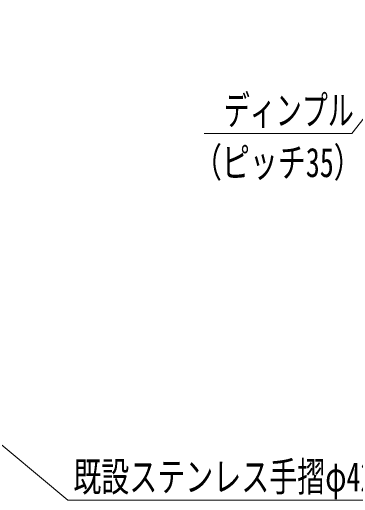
# Model space of a CAD drawing. Units: millimetres, scale not verified. Extents: x -800 to 800, y -554 to 554.
# Drawn here: x -71.8 to 41.3, y -406.7 to -246.1 of the extents above; entities that cross this region are included whole.
import ezdxf
from ezdxf.enums import TextEntityAlignment as Align

# ---------------------------------------------------------------- set-up
doc = ezdxf.new("R2010")
doc.units = ezdxf.units.MM
doc.header["$LTSCALE"] = 5
doc.layers.add('1-8_6文字', color=2, linetype='Continuous', lineweight=9)
doc.styles.add('ＭＳ ゴシック', font='')
doc.styles.get('ＭＳ ゴシック').set_extended_font_data('MS Gothic')

# ---------------------------------------------------------------- blocks, each defined once
blk = doc.blocks.new('MLeader4')
at = {"layer": '1-8_6文字'}
blk.add_line((-81.782, -383.445), (-84.431, -380.374), dxfattribs=at)
at = {"layer": '1-8_6文字', "color": 1}
blk.add_line((-51.343, -406.703), (55.35, -406.703), dxfattribs=at)
at = {"layer": '1-8_6文字'}
blk.add_lwpolyline([(-80.93, -382.42), (-84.431, -380.374), (-81.356, -382.933)], dxfattribs=at)
at = {"layer": '1-8_6文字', "color": 1}
blk.add_lwpolyline([(-81.356, -382.933), (-52.783, -406.703), (-51.343, -406.703)], dxfattribs=at)
at = {"layer": '1-8_6文字', "style": 'ＭＳ ゴシック', "width": 0.7}
blk.add_text('既設ステンレス手摺φ42.7', height=9.604, dxfattribs=at).set_placement((-50.983, -406.699), align=Align.BOTTOM_LEFT)
blk = doc.blocks.new('MLeader9')
at = {"layer": '1-8_6文字'}
blk.add_line((69.109, -248.813), (72.105, -246.08), dxfattribs=at)
at = {"layer": '1-8_6文字', "color": 1}
blk.add_line((38.783, -286.645), (-8.137, -286.645), dxfattribs=at)
at = {"layer": '1-8_6文字'}
blk.add_lwpolyline([(70.158, -249.637), (72.105, -246.08), (69.634, -249.225)], dxfattribs=at)
at = {"layer": '1-8_6文字', "color": 1}
blk.add_lwpolyline([(69.634, -249.225), (40.223, -286.645), (38.783, -286.645)], dxfattribs=at)
at = {"layer": '1-8_6文字', "style": 'ＭＳ ゴシック'}
for s, width, p in [('ディンプル', 0.65, (-1.68, -286.677)), ('（ピッチ35）', 0.7, (-11.497, -303.744))]:
    blk.add_text(s, height=9.604, dxfattribs=dict(at, width=width)).set_placement(p, align=Align.BOTTOM_LEFT)

msp = doc.modelspace()

# ---------------------------------------------------------------- block references
at = {"layer": '1-8_6文字'}
for name in ['MLeader9', 'MLeader4']:
    msp.add_blockref(name, (0, 0), dxfattribs=at)

doc.saveas('drawing.dxf')
